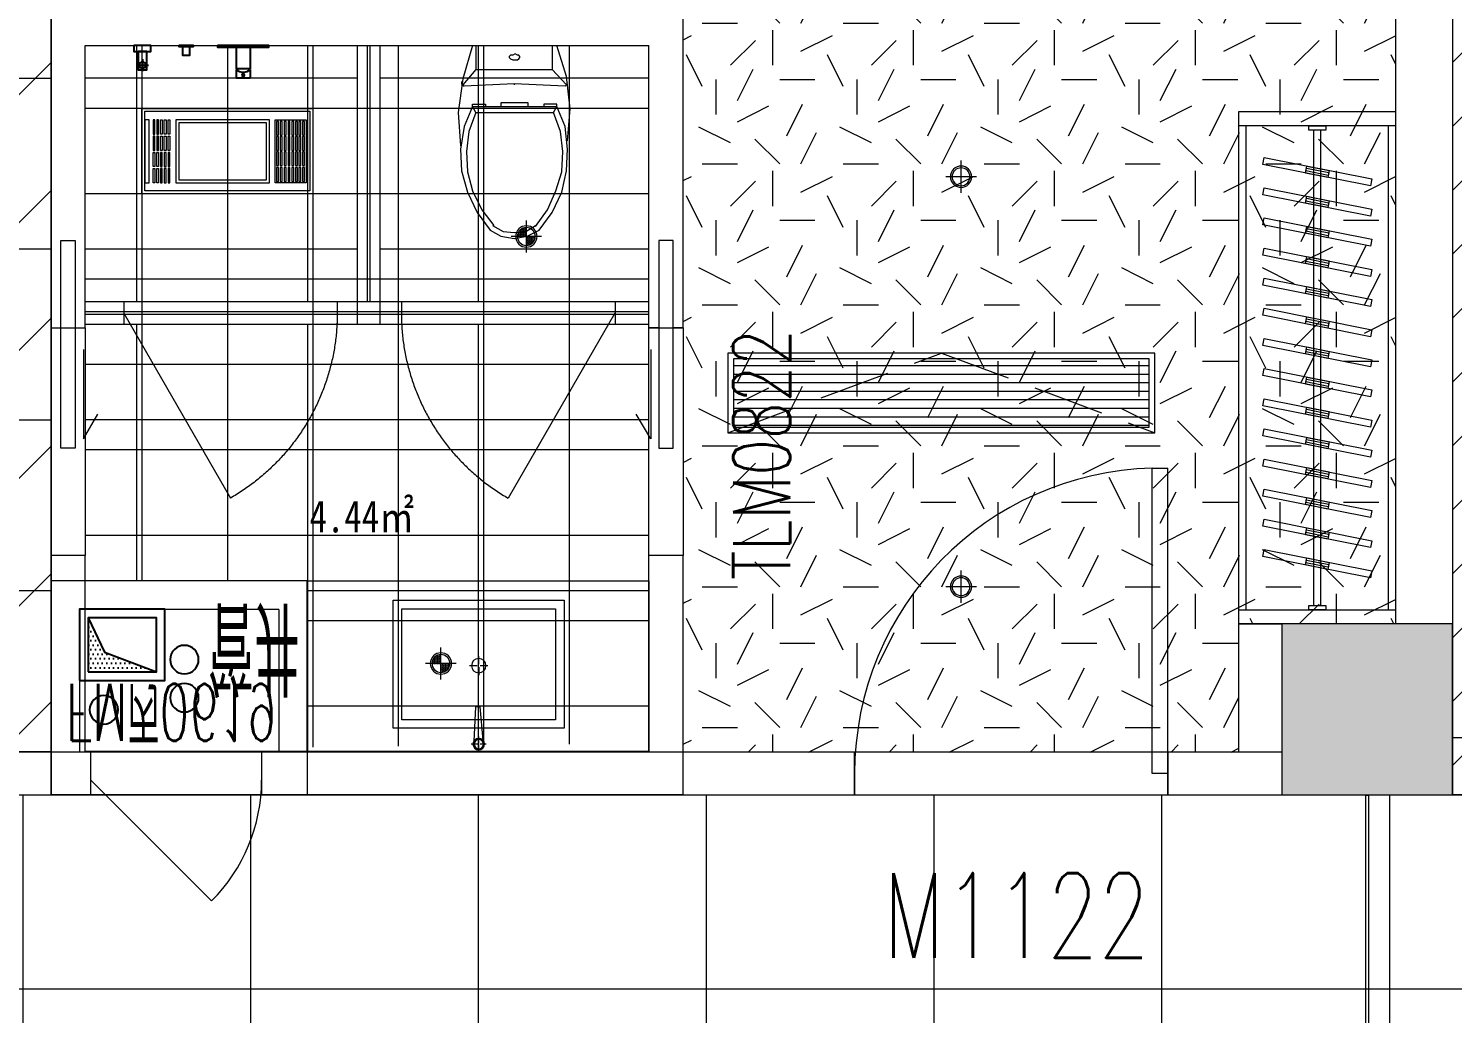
# Model space of a CAD drawing. Header units: millimetres. Extents: x 164760 to 3716174, y -1766400 to 11969.
# Drawn here: x 3565575 to 3570577, y -1637483 to -1634022 of the extents above; entities that cross this region are included whole.
import ezdxf

# ---------------------------------------------------------------- set-up
doc = ezdxf.new("R2010")
doc.units = ezdxf.units.MM
doc.header["$LTSCALE"] = 1000
doc.set_wipeout_variables(frame=1)
for name, pattern in [('DASH', [0.35, 0.25, -0.1]), ('DOT', [0.2, 0.1, -0.1]), ('DOTE', [2.42, 2, -0.2, 0.02, -0.2]), ('HIDDEN', [0.375, 0.25, -0.125, 0, 0])]:
    doc.linetypes.add(name, pattern=pattern)
doc.layers.get('0').update_dxf_attribs({"color": 253, "linetype": 'CONTINUOUS'})
for name, color, linetype, lineweight in [('A-FLOR-SPCL', 253, 'CONTINUOUS', 18), ('COLUMN', 253, 'CONTINUOUS', 0), ('DOOR【门】', 253, 'CONTINUOUS', 0), ('FC-FLOOR【地材分格】', 253, 'CONTINUOUS', 0), ('FF-Door【门】', 253, 'CONTINUOUS', 0), ('FF-FIXT【洁具】', 253, 'CONTINUOUS', 0), ('FF-FURN【成品家具】', 253, 'CONTINUOUS', 0), ('FF-FURN【成品家私】', 253, 'CONTINUOUS', 0), ('MK【门槛线】', 253, 'CONTINUOUS', 0), ('PUB_HATCH', 253, 'CONTINUOUS', 0), ('RC-FCU【空调设备】', 253, 'CONTINUOUS', 0), ('RC-LIGHT【天花灯具】', 253, 'CONTINUOUS', 0), ('RC-Modelling【天花造型】', 253, 'CONTINUOUS', 0), ('RC-STR【天花细线】', 253, 'CONTINUOUS', 0), ('RC-Text【天花文字】', 253, 'CONTINUOUS', 0), ('TXT【平面空间文字】', 253, 'CONTINUOUS', 0), ('WALL', 253, 'CONTINUOUS', 0), ('Wall【墙体】', 253, 'CONTINUOUS', 0), ('Wall【新建墙】', 253, 'CONTINUOUS', 0), ('WINDOW', 253, 'CONTINUOUS', 0), ('Xline【辅助线】', 253, 'CONTINUOUS', 0)]:
    doc.layers.add(name, color=color, linetype=linetype, lineweight=lineweight)
for name, color, linetype in [('DIM_LEAD', 253, 'CONTINUOUS'), ('FF-FIXT', 253, 'CONTINUOUS'), ('VPIPE-污水', 253, 'CONTINUOUS'), ('VPIPE-热给水', 253, 'CONTINUOUS'), ('VPIPE-给水', 253, 'CONTINUOUS'), ('WINDOW_TEXT', 253, 'CONTINUOUS'), ('填充', 253, 'CONTINUOUS'), ('洁具', 253, 'CONTINUOUS'), ('风道（排气道）', 253, 'CONTINUOUS')]:
    doc.layers.add(name, color=color, linetype=linetype)
doc.styles.add('_TCH_WINDOW', font='SIMPLEX', dxfattribs={"bigfont": 'GBCBIG'})
doc.styles.get("Standard").update_dxf_attribs({"font": 'GBENOR', "bigfont": 'GBCBIG'})
doc.styles.add('SUN', font='romans.shx', dxfattribs={"width": 0.8, "bigfont": 'hzdx.shx'})
doc.styles.add('宋体', font='', dxfattribs={"width": 0.7})
doc.styles.get('宋体').set_extended_font_data('SimSun')

# ---------------------------------------------------------------- blocks, each defined once
blk = doc.blocks.new('海龙_0918165925')
at = {"layer": 'PUB_HATCH'}
blk.add_hatch(color=256, dxfattribs=at).paths.add_polyline_path([(39300, -6600), (39900, -6600), (39900, -6000), (39300, -6000)])
at = {"layer": 'COLUMN'}
for p, q in [((39900, -6000), (39300, -6000)), ((39300, -6000), (39300, -6600)), ((39900, -6600), (39900, -6000)), ((39300, -6600), (39900, -6600))]:
    blk.add_line(p, q, dxfattribs=at)
blk = doc.blocks.new('$DorLib2D$00000001')
for p, q in [((0.45, 0.975), (0.5, 0.975)), ((0.45, 0), (0.45, 0.975)), ((0.5, 0), (0.5, 0.975)), ((0.5, 0), (0.45, 0))]:
    blk.add_line(p, q)
at = {"lineweight": 13}
blk.add_arc((0.475, 0), 0.975, 91.4693, 180, dxfattribs=at)
blk = doc.blocks.new('PQD')
at = {"layer": '填充'}
h = blk.add_hatch(dxfattribs=at)
h.set_pattern_fill('DOTS', color=256, scale=10, style=0)
h.paths.add_polyline_path([(517039.4, 222520.7), (516799.4, 222520.7), (516799.4, 222330.7), (516857.1, 222450.6)])
blk.add_lwpolyline([(516799.4, 222330.7), (516857.1, 222450.6), (517039.4, 222520.7)], dxfattribs=at)
at = {"layer": '风道（排气道）'}
for points in [[(516769.4, 222550.7), (517069.4, 222550.7), (517069.4, 222300.7), (516769.4, 222300.7)], [(516799.4, 222520.7), (517039.4, 222520.7), (517039.4, 222330.7), (516799.4, 222330.7)]]:
    blk.add_lwpolyline(points, close=True, dxfattribs=at)
blk = doc.blocks.new('$DorLib2D$00000114')
at = {"color": 0}
blk.add_line((0.5, 0), (-0.2071, 0.7071), dxfattribs=at)
blk.add_arc((0.5, 0), 1, 135, 180, dxfattribs=at)
blk = doc.blocks.new('ZL_08130967')
at = {"layer": 'WINDOW'}
for p, q in [((-300, -374.3), (300, -374.3)), ((-300, -374.3), (-300, -524.3)), ((300, -524.3), (300, -374.3)), ((-300, -524.3), (300, -524.3))]:
    blk.add_line(p, q, dxfattribs=at)
at = {"layer": 'WINDOW', "xscale": -600, "yscale": 600, "zscale": -600}
blk.add_blockref('$DorLib2D$00000114', (0, -424.3), dxfattribs=at)
blk = doc.blocks.new('ZL_08155714')
at = {"layer": 'VPIPE-污水'}
blk.add_circle((-129.2, -712), 50, dxfattribs=at)
at = {"layer": 'VPIPE-热给水'}
blk.add_circle((153.9, -888.5), 50, dxfattribs=at)
at = {"layer": 'VPIPE-给水'}
blk.add_circle((153.9, -754.4), 50, dxfattribs=at)
at = {"layer": 'WALL'}
for p, q in [((-314.6, -1164.9), (-314.6, -414.9)), ((-314.6, -414.9), (585.4, -414.9)), ((585.4, -1164.9), (585.4, -414.9)), ((-214.6, -1064.9), (-214.6, -564.9)), ((-214.6, -564.9), (485.4, -564.9)), ((485.4, -1064.9), (485.4, -564.9)), ((485.4, -1064.9), (-214.6, -1064.9)), ((585.4, -1164.9), (-314.6, -1164.9))]:
    blk.add_line(p, q, dxfattribs=at)
at = {"layer": 'WINDOW'}
for p, q in [((-175.1, -414.9), (424.9, -414.9)), ((-175.1, -414.9), (-175.1, -564.9)), ((424.9, -564.9), (424.9, -414.9)), ((-175.1, -564.9), (424.9, -564.9))]:
    blk.add_line(p, q, dxfattribs=at)
at = {"layer": 'DOOR【门】', "rotation": 359.9999999999407}
blk.add_blockref('ZL_08130967', (124.9, -40.7), dxfattribs=at)
at = {"layer": '洁具'}
blk.add_blockref('PQD', (-516984, -223365.7), dxfattribs=at)
at = {"layer": 'TXT【平面空间文字】', "color": 3, "ltscale": 100, "style": 'SUN', "width": 0.6}
blk.add_text('FM丙0619', height=200, dxfattribs=at).set_placement((-262.7, -802.7, 0))
at = {"layer": 'TXT【平面空间文字】', "width": 0.75}
blk.add_text('管井', height=300, dxfattribs=at).set_placement((236.4, -1085.3))
blk = doc.blocks.new('A$C5D954283')
at = {"color": 8}
for p, q in [((-4, 505.5), (-26.2, 505.5)), ((0, 532.1), (0, 509.5)), ((0, 501.5), (0, 478.5)), ((25.8, 505.5), (4, 505.5)), ((0, 235.1), (0, 263.8)), ((-5, 230), (-32.8, 230)), ((0, 225), (0, 196.3)), ((32.3, 230), (5, 230))]:
    blk.add_line(p, q, dxfattribs=at)
at = {"color": 0, "linetype": 'Continuous'}
for p, q in [((-11.2, 374.3), (-17.5, 495.5)), ((15.1, 492.2), (4.8, 374.3)), ((4.8, 374.3), (-11.2, 374.3))]:
    blk.add_line(p, q, dxfattribs=at)
at = {"color": 8, "ltscale": 1000, "const_width": 0.448}
blk.add_lwpolyline([(0, 505.7, -1), (0, 505.3, -1)], format="xyb", close=True, dxfattribs=at)
at = {"color": 0, "linetype": 'Continuous'}
blk.add_lwpolyline([(300, 0), (300, 450), (-300, 450), (-300, 0)], close=True, dxfattribs=at)
at = {"color": 8}
blk.add_lwpolyline([(270, 30), (270, 420), (-270, 420), (-270, 30)], close=True, dxfattribs=at)
at = {"color": 8, "const_width": 0.84}
blk.add_lwpolyline([(0.1, 230.5, -1), (0.1, 229.6, -1)], format="xyb", close=True, dxfattribs=at)
at = {"color": 0, "linetype": 'Continuous'}
blk.add_circle((0, 505.5), 20.2, dxfattribs=at)
at = {"color": 8}
for centre, radius in [((0.3, 505.7), 16.3), ((0, 230), 25.2)]:
    blk.add_circle(centre, radius, dxfattribs=at)
blk = doc.blocks.new('ZL_08127082')
at = {"layer": 'FF-FIXT【洁具】'}
for p, q in [((-184.1, -108.8), (-150.6, 0)), ((146.4, 0), (-150.6, 0)), ((-133.9, 0), (-133.9, -83.7)), ((133.9, 0), (133.9, -83.7)), ((146.4, 0), (179.9, -117.1)), ((-20.9, -37.7), (-16.7, -33.5)), ((-20.9, -41.8), (-20.9, -37.7)), ((-16.7, -46), (-20.9, -41.8)), ((-16.7, -33.5), (-12.6, -33.5)), ((-12.6, -50.2), (-16.7, -46)), ((-12.6, -33.5), (-4.2, -29.3)), ((-4.2, -29.3), (4.2, -33.5)), ((4.2, -33.5), (12.6, -33.5)), ((12.6, -46), (4.2, -50.2)), ((12.6, -33.5), (16.7, -37.7)), ((16.7, -41.8), (12.6, -46)), ((16.7, -37.7), (16.7, -41.8)), ((-133.9, -83.7), (-184.1, -138.1)), ((133.9, -83.7), (-133.9, -83.7)), ((4.2, -50.2), (-12.6, -50.2)), ((133.9, -83.7), (179.9, -138.1)), ((-196.6, -221.7), (-184.1, -108.8)), ((-179.9, -142.2), (0, -133.9)), ((0, -133.9), (0, -138.1)), ((0, -133.9), (175.7, -142.2)), ((184.1, -133.9), (175.7, -142.2)), ((179.9, -117.1), (196.6, -234.3)), ((184.1, -125.5), (184.1, -133.9)), ((-188.3, -334.7), (-196.6, -221.7)), ((-179.9, -284.5), (-150.6, -213.4)), ((-163.2, -301.2), (-138.1, -234.3)), ((-150.6, -205), (-104.6, -205)), ((-150.6, -213.4), (-150.6, -205)), ((-138.1, -234.3), (-150.6, -213.4)), ((146.4, -213.4), (-150.6, -213.4)), ((133.9, -234.3), (-138.1, -234.3)), ((-104.6, -205), (-104.6, -213.4)), ((-50.2, -213.4), (-50.2, -200.8)), ((-50.2, -200.8), (46, -200.8)), ((46, -213.4), (-50.2, -213.4)), ((46, -200.8), (46, -213.4)), ((100.4, -205), (100.4, -213.4)), ((146.4, -205), (100.4, -205)), ((133.9, -234.3), (146.4, -213.4)), ((133.9, -234.3), (159, -301.2)), ((146.4, -213.4), (146.4, -205)), ((146.4, -213.4), (175.7, -284.5)), ((196.6, -234.3), (188.3, -351.4)), ((-188.3, -364), (-179.9, -284.5)), ((175.7, -284.5), (188.3, -364)), ((-171.5, -372.3), (-163.2, -301.2)), ((159, -301.2), (167.3, -372.3)), ((-184.1, -439.3), (-188.3, -364)), ((-167.3, -443.4), (-171.5, -372.3)), ((167.3, -372.3), (163.2, -443.4)), ((188.3, -364), (184.1, -439.3)), ((-167.3, -514.6), (-184.1, -439.3)), ((-146.4, -510.4), (-167.3, -443.4)), ((163.2, -443.4), (146.4, -510.4)), ((184.1, -439.3), (163.2, -514.6)), ((-133.9, -585.7), (-167.3, -514.6)), ((-117.1, -577.3), (-146.4, -510.4)), ((146.4, -510.4), (113, -577.3)), ((163.2, -514.6), (129.7, -585.7)), ((-87.9, -648.4), (-133.9, -585.7)), ((-75.3, -635.9), (-117.1, -577.3)), ((113, -577.3), (71.1, -631.7)), ((129.7, -585.7), (83.7, -648.4)), ((-46, -669.4), (-87.9, -648.4)), ((-41.8, -652.6), (-75.3, -631.7)), ((75.3, -631.7), (37.7, -652.6)), ((83.7, -648.4), (46, -669.4)), ((0, -677.7), (-46, -669.4)), ((0, -656.8), (-41.8, -652.6)), ((37.7, -652.6), (0, -656.8)), ((46, -669.4), (0, -677.7))]:
    blk.add_line(p, q, dxfattribs=at)
blk = doc.blocks.new('ZL_08123655')
at = {"layer": 'FF-FIXT【洁具】'}
for p, q in [((-184.1, -138.1), (-188.3, -129.7)), ((-179.9, -142.2), (-184.1, -138.1))]:
    blk.add_line(p, q, dxfattribs=at)
at = {"layer": 'DIM_LEAD'}
blk.add_blockref('ZL_08127082', (0, 0), dxfattribs=at)
blk = doc.blocks.new('DOORBLK101')
at = {"layer": 'FF-Door【门】'}
blk.add_line((-0.5, 0), (0, 0.866), dxfattribs=at)
at = {"layer": 'FF-Door【门】', "color": 8, "linetype": 'HIDDEN', "ltscale": 15}
blk.add_arc((-0.5, 0), 1, 0, 60, dxfattribs=at)
blk = doc.blocks.new('ZL_0317145799')
at = {"layer": 'RC-FCU【空调设备】'}
h = blk.add_hatch(dxfattribs=at)
h.set_pattern_fill('_USER', color=8, scale=30, pattern_type=0)
h.set_pattern_definition([(0, (-5926276.942, -1197962.362), (0, 30), [])])
h.paths.add_polyline_path([(730, -260), (730, -20), (-730, -20), (-730, -260)])
blk.add_lwpolyline([(-750, -280), (-750, 0), (750, 0), (750, -280)], close=True, dxfattribs=at)
at = {"layer": 'RC-FCU【空调设备】', "color": 8, "linetype": 'DASH'}
blk.add_lwpolyline([(-750, 0), (0, -280), (750, 0)], dxfattribs=at)
at = {"layer": 'RC-FCU【空调设备】', "color": 8}
blk.add_lwpolyline([(-730, -260), (-730, -20), (730, -20), (730, -260)], close=True, dxfattribs=at)
blk = doc.blocks.new('圆形筒灯')
at = {"color": 251, "linetype": 'DOTE', "ltscale": 43.504693}
blk.add_line((0, 90.6), (0, -90.6), dxfattribs=at)
at = {"color": 251, "linetype": 'DOTE', "ltscale": 41.297046}
blk.add_line((86, 0), (-86, 0), dxfattribs=at)
blk.add_ellipse((0, 0), major_axis=(-42.4, 42.4), ratio=1, start_param=2.355868237233172, end_param=8.639053544412757)
at = {"color": 251}
blk.add_ellipse((0, 0), major_axis=(35.4, 35.4), ratio=1, start_param=5.49871431692557, end_param=11.78189962410516, dxfattribs=at)
blk = doc.blocks.new('防雾筒灯')
at = {"ltscale": 30}
h = blk.add_hatch(dxfattribs=at)
h.set_pattern_fill('DOTS', color=251, scale=3)
h.set_pattern_definition([(0, (-62.322, -46.6336), (2.38125, 4.7625), [0, -4.7625])])
edge = h.paths.add_edge_path()
edge.add_ellipse((0, 0), major_axis=(35.4, 35.4), ratio=1, start_angle=315, end_angle=405)
edge.add_line((0, 50), (0, 0))
edge.add_line((0, 0), (50, 0))
edge = h.paths.add_edge_path()
edge.add_line((0, 0), (-50, 0))
edge.add_ellipse((0, 0), major_axis=(35.4, 35.4), ratio=1, start_angle=495, end_angle=225)
edge.add_line((0, -50), (0, 0))
at = {"color": 251, "linetype": 'DOTE', "ltscale": 43.504693}
blk.add_line((0, 90.6), (0, -90.6), dxfattribs=at)
at = {"color": 251, "linetype": 'DOTE', "ltscale": 41.297046}
blk.add_line((86, 0), (-86, 0), dxfattribs=at)
blk.add_ellipse((0, 0), major_axis=(-42.4, 42.4), ratio=1, start_param=2.355868237233172, end_param=8.639053544412757)
at = {"color": 251}
blk.add_ellipse((0, 0), major_axis=(35.4, 35.4), ratio=1, start_param=5.49871431692557, end_param=11.78189962410516, dxfattribs=at)
blk = doc.blocks.new('ERTERT')
at = {"color": 8}
for points in [[(15709.6, 8061.8), (15930.2, 8061.8), (15930.2, 8046.6), (15709.6, 8046.6)], [(15709.5, 8032.6), (15759.4, 8032.6), (15759.4, 8026.5), (15709.5, 8026.5)], [(15709.5, 8019.5), (15759.4, 8019.5), (15759.4, 8013.4), (15709.5, 8013.4)], [(15709.5, 8000.3), (15759.4, 8000.3), (15759.4, 8006.4), (15709.5, 8006.4)], [(15766.4, 8032.6), (15816.3, 8032.6), (15816.3, 8026.5), (15766.4, 8026.5)], [(15766.4, 8019.5), (15816.3, 8019.5), (15816.3, 8013.4), (15766.4, 8013.4)], [(15766.4, 8000.3), (15816.3, 8000.3), (15816.3, 8006.4), (15766.4, 8006.4)], [(15873.3, 8032.6), (15823.3, 8032.6), (15823.3, 8026.5), (15873.3, 8026.5)], [(15873.3, 8019.5), (15823.3, 8019.5), (15823.3, 8013.4), (15873.3, 8013.4)], [(15873.3, 8000.3), (15823.3, 8000.3), (15823.3, 8006.4), (15873.3, 8006.4)], [(15930.2, 8032.6), (15880.3, 8032.6), (15880.3, 8026.5), (15930.2, 8026.5)], [(15930.2, 8019.5), (15880.3, 8019.5), (15880.3, 8013.4), (15930.2, 8013.4)], [(15930.2, 8000.3), (15880.3, 8000.3), (15880.3, 8006.4), (15930.2, 8006.4)], [(15709.5, 7987.2), (15759.4, 7987.2), (15759.4, 7993.3), (15709.5, 7993.3)], [(15709.5, 7974.2), (15759.4, 7974.2), (15759.4, 7980.2), (15709.5, 7980.2)], [(15709.5, 7952.9), (15930.2, 7952.9), (15930.2, 7624.2), (15709.5, 7624.2)], [(15766.4, 7987.2), (15816.3, 7987.2), (15816.3, 7993.3), (15766.4, 7993.3)], [(15766.4, 7974.2), (15816.3, 7974.2), (15816.3, 7980.2), (15766.4, 7980.2)], [(15873.3, 7987.2), (15823.3, 7987.2), (15823.3, 7993.3), (15873.3, 7993.3)], [(15873.3, 7974.2), (15823.3, 7974.2), (15823.3, 7980.2), (15873.3, 7980.2)], [(15930.2, 7987.2), (15880.3, 7987.2), (15880.3, 7993.3), (15930.2, 7993.3)], [(15930.2, 7974.2), (15880.3, 7974.2), (15880.3, 7980.2), (15930.2, 7980.2)], [(15709.5, 7495.6), (15930.2, 7495.6), (15930.2, 7604.2), (15709.5, 7604.2)], [(15714.5, 7599.2), (15763.3, 7599.2), (15763.3, 7592.2), (15714.5, 7592.2)], [(15714.5, 7586), (15763.3, 7586), (15763.3, 7579), (15714.5, 7579)], [(15714.5, 7572.1), (15763.3, 7572.1), (15763.3, 7565.1), (15714.5, 7565.1)], [(15714.5, 7558.9), (15763.3, 7558.9), (15763.3, 7551.9), (15714.5, 7551.9)], [(15767.9, 7599.2), (15816.7, 7599.2), (15816.7, 7592.2), (15767.9, 7592.2)], [(15767.9, 7586), (15816.7, 7586), (15816.7, 7579), (15767.9, 7579)], [(15767.9, 7572.1), (15816.7, 7572.1), (15816.7, 7565.1), (15767.9, 7565.1)], [(15767.9, 7558.9), (15816.7, 7558.9), (15816.7, 7551.9), (15767.9, 7551.9)], [(15821.2, 7599.2), (15870, 7599.2), (15870, 7592.2), (15821.2, 7592.2)], [(15821.2, 7586), (15870, 7586), (15870, 7579), (15821.2, 7579)], [(15821.2, 7572.1), (15870, 7572.1), (15870, 7565.1), (15821.2, 7565.1)], [(15821.2, 7558.9), (15870, 7558.9), (15870, 7551.9), (15821.2, 7551.9)], [(15876.4, 7599.2), (15925.2, 7599.2), (15925.2, 7592.2), (15876.4, 7592.2)], [(15876.4, 7586), (15925.2, 7586), (15925.2, 7579), (15876.4, 7579)], [(15876.4, 7572.1), (15925.2, 7572.1), (15925.2, 7565.1), (15876.4, 7565.1)], [(15876.4, 7558.9), (15925.2, 7558.9), (15925.2, 7551.9), (15876.4, 7551.9)], [(15714.5, 7545.5), (15763.3, 7545.5), (15763.3, 7538.5), (15714.5, 7538.5)], [(15714.5, 7532.6), (15763.3, 7532.6), (15763.3, 7525.6), (15714.5, 7525.6)], [(15714.5, 7520.4), (15763.3, 7520.4), (15763.3, 7513.4), (15714.5, 7513.4)], [(15714.5, 7507.6), (15763.3, 7507.6), (15763.3, 7500.6), (15714.5, 7500.6)], [(15767.9, 7545.5), (15816.7, 7545.5), (15816.7, 7538.5), (15767.9, 7538.5)], [(15767.9, 7532.6), (15816.7, 7532.6), (15816.7, 7525.6), (15767.9, 7525.6)], [(15767.9, 7520.4), (15816.7, 7520.4), (15816.7, 7513.4), (15767.9, 7513.4)], [(15767.9, 7507.6), (15816.7, 7507.6), (15816.7, 7500.6), (15767.9, 7500.6)], [(15821.2, 7545.5), (15870, 7545.5), (15870, 7538.5), (15821.2, 7538.5)], [(15821.2, 7532.6), (15870, 7532.6), (15870, 7525.6), (15821.2, 7525.6)], [(15821.2, 7520.4), (15870, 7520.4), (15870, 7513.4), (15821.2, 7513.4)], [(15821.2, 7507.6), (15870, 7507.6), (15870, 7500.6), (15821.2, 7500.6)], [(15876.4, 7545.5), (15925.2, 7545.5), (15925.2, 7538.5), (15876.4, 7538.5)], [(15876.4, 7532.6), (15925.2, 7532.6), (15925.2, 7525.6), (15876.4, 7525.6)], [(15876.4, 7520.4), (15925.2, 7520.4), (15925.2, 7513.4), (15876.4, 7513.4)], [(15876.4, 7507.6), (15925.2, 7507.6), (15925.2, 7500.6), (15876.4, 7500.6)]]:
    blk.add_lwpolyline(points, close=True, dxfattribs=at)
at = {"color": 250}
blk.add_lwpolyline([(15719.5, 7942.9), (15920.2, 7942.9), (15920.2, 7634.2), (15719.5, 7634.2)], close=True, dxfattribs=at)
at = {"layer": 'RC-LIGHT【天花灯具】'}
for points in [[(15668.9, 7471.8), (15968.9, 7471.8), (15968.9, 8071.8), (15668.9, 8071.8)], [(15678.9, 7481.8), (15958.9, 7481.8), (15958.9, 8061.8), (15678.9, 8061.8)]]:
    blk.add_lwpolyline(points, close=True, dxfattribs=at)
blk = doc.blocks.new('海龙0506173763')
at = {"layer": 'Xline【辅助线】'}
for points in [[(-733.3, 16.7), (-750.1, 0), (-1280.2, 530.1), (-1263.4, 546.8)], [(733.3, 16.7), (750.1, 0), (1280.2, 530.1), (1263.4, 546.8)]]:
    blk.add_lwpolyline(points, close=True, dxfattribs=at)
at = {"layer": 'Xline【辅助线】', "color": 8}
for centre, start, end in [((-745, 11.7), 359.1011, 135.9107), ((745, 11.7), 44.0893, 180.8989)]:
    blk.add_arc(centre, 745, start, end, dxfattribs=at)
blk = doc.blocks.new('海龙0506194425')
at = {"layer": 'WALL'}
for p, q in [((-650, 200), (-1400, 200)), ((-650, 0), (-650, 200)), ((1400, 200), (850, 200)), ((850, 200), (850, 0)), ((-1400, 0), (-650, 0)), ((850, 0), (1400, 0))]:
    blk.add_line(p, q, dxfattribs=at)
at = {"layer": 'Xline【辅助线】'}
blk.add_blockref('海龙0506173763', (100.1, 100), dxfattribs=at)
blk = doc.blocks.new('海龙0506195994')
at = {"layer": 'Xline【辅助线】'}
blk.add_blockref('海龙0506194425', (0, 324.9), dxfattribs=at)
at = {"layer": 'WINDOW_TEXT', "style": '_TCH_WINDOW', "width": 0.705882}
for s, p in [('乙', (770.8, 0)), ('FM1522', (-404.9, 0))]:
    blk.add_text(s, height=297.5, dxfattribs=at).set_placement(p)
blk = doc.blocks.new('A$C78EA0098')
at = {"color": 33, "linetype": 'Continuous'}
for p, q in [((47, 353.8), (90, 353.8)), ((68.5, 375.3), (68.5, 332.3))]:
    blk.add_line(p, q, dxfattribs=at)
for p, q in [((5, 25, 0), (81, 25, 0)), ((81, -25, 0), (81, 25, 0)), ((81, 20, 0), (88, 20, 0)), ((84, 25, 0), (114, 25, 0)), ((84, 20, 0), (84, 25, 0)), ((114, -25, 0), (114, 25, 0)), ((5, -25, 0), (81, -25, 0)), ((81, -20, 0), (88, -20, 0)), ((84, -25, 0), (84, -20, 0)), ((84, -25, 0), (114, -25, 0))]:
    blk.add_line(p, q)
for points in [[(0, 383.8), (20, 383.8), (20, 323.8), (0, 323.8)], [(20, 368.8), (85, 368.8), (85, 338.8), (20, 338.8)], [(0, 226), (3, 226), (3, 174), (0, 174)], [(3, 212.5), (33.5, 212.5), (33.5, 187.5), (3, 187.5)], [(0, 90), (5, 90), (5, -90), (0, -90)]]:
    blk.add_lwpolyline(points, close=True)
for centre, radius in [((68.5, 353.8), 11.5), ((104, 0, 0), 5)]:
    blk.add_circle(centre, radius, dxfattribs=at)
blk.add_arc((57.8, 0, 0), 36.3, 316.3972, 43.6028)

msp = doc.modelspace()

# ---------------------------------------------------------------- hatches: boundary and pattern name
at = {"layer": 'FC-FLOOR【地材分格】'}
h = msp.add_hatch(dxfattribs=at)
h.set_pattern_fill('_USER', color=256, scale=800, double=1, pattern_type=0)
h.set_pattern_definition([(0, (3778355.65, -1406196.8), (0, 800), []), (90, (3778355.65, -1406196.8), (-800, 5e-14), [])])
h.paths.add_polyline_path([(3577178.4, -1636714.2), (3575935.2, -1636714.2), (3573976.9, -1636714.2), (3573376.9, -1636714.2), (3572826.9, -1636714.2), (3571326.9, -1636713.4), (3571326.9, -1636714.2), (3570576.9, -1636714.2), (3569976.9, -1636714.2), (3569576.9, -1636714.2), (3568476.9, -1636714.2), (3565041.8, -1636714.2), (3563941.8, -1636714.2), (3561222.8, -1636714.2), (3560122.8, -1636714.2), (3559398.8, -1636714.2), (3559398.8, -1630414.2), (3559376.9, -1630414.2), (3556176.9, -1630414.2), (3556176.9, -1630714.2), (3556176.9, -1633165.3), (3556176.9, -1633914.2), (3556176.9, -1635014.2), (3556176.9, -1635764.2), (3556176.9, -1636714.2), (3556026.9, -1636714.2), (3556026.9, -1636564.2), (3556026.9, -1636714.2), (3555226.9, -1636714.2), (3555226.9, -1636564.2), (3555226.9, -1636714.2), (3555151.9, -1636714.2), (3554926.9, -1636714.2), (3554926.9, -1636564.2), (3555076.9, -1636564.2), (3555076.9, -1636714.2), (3553476.9, -1636714.2), (3553476.9, -1636715.3), (3551751.9, -1636715.3), (3551751.9, -1636715.3), (3550851.9, -1636715.3), (3548752, -1636715.3), (3548752, -1636865.5), (3548602, -1636865.5), (3548602, -1636715.3), (3548601.9, -1630714.2), (3548376.9, -1630714.2), (3548376.9, -1630414.2), (3545176.9, -1630414.2), (3544976.9, -1630414.2), (3541776.9, -1630414.2), (3541776.9, -1630714.2), (3541176.9, -1630714.2), (3541176.9, -1630414.2), (3537976.9, -1630414.2), (3537776.9, -1630414.2), (3534576.9, -1630414.2), (3534576.9, -1630714.2), (3534126.9, -1630714.2), (3534126.9, -1632064.1), (3534136.9, -1632064.1), (3534136.9, -1632814.2), (3536676.9, -1632814.2), (3536676.9, -1633164.2), (3536676.9, -1635764.2), (3536676.9, -1636714.2), (3536426.9, -1636714.2), (3534126.9, -1636714.2), (3533976.9, -1636714.2), (3533976.9, -1635764.2), (3533976.9, -1635014.2), (3533976.9, -1633914.2), (3533976.9, -1633164.2), (3533976.9, -1632889.2), (3533976.9, -1630714.2), (3533976.9, -1630414.2), (3530751.9, -1630414.2), (3530751.9, -1636714.2), (3530359.9, -1636714.2), (3529259.9, -1636714.2), (3521433.8, -1636714.2), (3520335.5, -1636714.2), (3520176.9, -1636714.2), (3519576.9, -1636714.2), (3518826.9, -1636714.2), (3518826.9, -1636713), (3517326.9, -1636713), (3517326.9, -1636714.2), (3516776.9, -1636714.2), (3516176.9, -1636714.2), (3516076.9, -1636714.2), (3514976.9, -1636714.2), (3513576.9, -1636714.2), (3513576.9, -1636714.2), (3512526.9, -1636714.2), (3512526.9, -1636714.2), (3509827.2, -1636714.2), (3508327.2, -1636714.2), (3507802.2, -1636714.2), (3507626.9, -1636714.2), (3505326.9, -1636714.2), (3505176.9, -1636714.2), (3505176.9, -1635764.2), (3505176.9, -1635014.2), (3505176.9, -1633914.2), (3505176.9, -1633164.2), (3505176.9, -1632889.2), (3505176.9, -1630714.2), (3505176.9, -1630414.2), (3501951.9, -1630414.2), (3501951.9, -1636714.2), (3501649.1, -1636714.2), (3500552.4, -1636714.2), (3492635.5, -1636714.2), (3491535.5, -1636714.2), (3491376.9, -1636714.2), (3490776.9, -1636714.2), (3490026.9, -1636714.2), (3488526.9, -1636714.2), (3487976.9, -1636714.2), (3487376.9, -1636714.2), (3487326.9, -1636714.2), (3486326.9, -1636714.2), (3485176.9, -1636714.2), (3484176.9, -1636714.2), (3484176.9, -1636744.2), (3484176.9, -1638484.2), (3484176.9, -1639114.2), (3483776.9, -1639114.2), (3483776.9, -1639665.4), (3484440.4, -1639665.4), (3485940.4, -1639665.4), (3486140.4, -1639665.4), (3486140.4, -1638964.2), (3490776.9, -1638964.2), (3490776.9, -1638514.2), (3491376.9, -1638514.2), (3491376.9, -1638964.2), (3496151.9, -1638964.2), (3496151.9, -1639665.4), (3496351.9, -1639665.4), (3497851.9, -1639665.4), (3498201.9, -1639665.4), (3498201.9, -1639114.2), (3497976.9, -1639114.2), (3497976.9, -1638514.2), (3498576.9, -1638514.2), (3498576.9, -1638964.2), (3499525.2, -1638964.2), (3501025.2, -1638964.2), (3505176.9, -1638964.2), (3505176.9, -1638514.2), (3505776.9, -1638514.2), (3505776.9, -1638964.2), (3509765.2, -1638964.2), (3511265.2, -1638964.2), (3512376.9, -1638964.2), (3512376.9, -1638514.2), (3512976.9, -1638514.2), (3512976.9, -1638964.2), (3514106.7, -1638964.2), (3515606.7, -1638964.2), (3519576.9, -1638964.2), (3519576.9, -1638514.2), (3520176.9, -1638514.2), (3520176.9, -1638964.2), (3524402.6, -1638964.2), (3525902.6, -1638964.2), (3526776.9, -1638964.2), (3526776.9, -1638514.2), (3527376.9, -1638514.2), (3527376.9, -1638964.2), (3528210, -1638964.2), (3529710, -1638964.2), (3533976.9, -1638964.2), (3533976.9, -1638514.2), (3534576.9, -1638514.2), (3534576.9, -1638964.2), (3537876.9, -1638964.2), (3538648.3, -1638964.2), (3540148.3, -1638964.2), (3541176.9, -1638964.2), (3541176.9, -1638514.2), (3541776.9, -1638514.2), (3541776.9, -1638964.2), (3544326.9, -1638964.2), (3545826.9, -1638964.2), (3548376.9, -1638964.2), (3548376.9, -1638514.2), (3548602, -1638514.2), (3548602, -1638365.5), (3548752, -1638365.5), (3548752, -1638514.2), (3548976.9, -1638514.2), (3548976.9, -1638964.2), (3549079.2, -1638964.2), (3549079.2, -1638964.2), (3549981.8, -1638964.2), (3554572, -1638964.2), (3554572, -1638964.2), (3555474.6, -1638964.2), (3555576.9, -1638964.2), (3555576.9, -1638514.2), (3556176.9, -1638514.2), (3556176.9, -1638964.2), (3556275, -1638964.2), (3556275, -1638964.2), (3557175, -1638964.2), (3561151.4, -1638964.2), (3562251.4, -1638964.2), (3562776.9, -1638964.2), (3562776.9, -1638514.2), (3563376.9, -1638514.2), (3563376.9, -1638964.2), (3563902.5, -1638964.2), (3565002.5, -1638964.2), (3568351.4, -1638964.2), (3569451.4, -1638964.2), (3569976.9, -1638964.2), (3569976.9, -1638514.2), (3570576.9, -1638514.2), (3570576.9, -1638964.2), (3575551.4, -1638964.2), (3576651.4, -1638964.2), (3577176.9, -1638964.2), (3577176.9, -1638484.2), (3577178.4, -1638484.2)])
h = msp.add_hatch(dxfattribs=at)
h.set_pattern_fill('DD地毯1SC500', color=256, scale=495, double=1, pattern_type=2)
h.set_pattern_definition([(0, (3266486.35, -1418678.75), (495, 495), [123.75, -371.25]), (0, (3266758.6, -1418381.75), (495, 495), [123.75, -371.25]), (90, (3266535.85, -1418505.5), (-495, 495), [123.75, -371.25]), (90, (3266733.85, -1418332.25), (-495, 495), [123.75, -371.25]), (45, (3266585.35, -1418332.25), (0, 495), [123.75, -576.2857]), (135, (3266758.6, -1418678.75), (-495, 5e-14), [123.75, -576.2857]), (26.56505, (3266610.1, -1418530.25), (495, -2e-06), [123.75, -983.10365]), (26.56505, (3266832.85, -1418282.75), (495, -2e-06), [123.75, -983.10365]), (63.43495, (3266832.85, -1418678.75), (-2e-06, 495), [123.75, -983.10365]), (63.43495, (3266610.1, -1418456), (-2e-06, 495), [123.75, -983.10365]), (63.43495, (3266783.35, -1418579.75), (-2e-06, 495), [123.75, -983.10365]), (116.56505, (3266486.35, -1418406.5), (2e-06, 495), [123.75, -983.10365]), (153.43495, (3266585.35, -1418604.5), (-495, -2e-06), [123.75, -983.10365])])
h.paths.add_polyline_path([(3570376.9, -1630714.2), (3569976.9, -1630714.2), (3569976.9, -1630414.2), (3566776.9, -1630414.2), (3566751.9, -1630414.2), (3566751.9, -1633962.8), (3567874.4, -1633962.8), (3567874.4, -1635073.9), (3567874.4, -1635873.9), (3567874.4, -1636564.2), (3568476.9, -1636564.2), (3569576.9, -1636564.2), (3569826.9, -1636564.2), (3569826.9, -1636114.2), (3569976.9, -1636114.2), (3569976.9, -1636114.2), (3570376.9, -1636114.2)])
h = msp.add_hatch(dxfattribs=at)
h.set_pattern_fill('_USER', color=256, scale=600, double=1, pattern_type=0)
h.set_pattern_definition([(0, (3778355.65, -1406196.8), (0, 600), []), (90, (3778355.65, -1406196.8), (-600, 4e-14), [])])
h.paths.add_polyline_path([(3567754.4, -1634082.8), (3566810.9, -1634082.8), (3566810.9, -1634982.8), (3567754.4, -1634982.8)])
h.paths.add_polyline_path([(3566730.9, -1634082.8), (3565774.4, -1634082.8), (3565774.4, -1634982.8), (3566730.9, -1634982.8)])
h.paths.add_polyline_path([(3567754.4, -1635073.9), (3567754.4, -1635062.8), (3565774.4, -1635062.8), (3565774.4, -1635073.9), (3565774.4, -1635873.9), (3565774.4, -1635963), (3566554.4, -1635963), (3566554.4, -1636563), (3567754.4, -1636563), (3567754.4, -1635873.9)])
at = {"layer": 'WALL', "ltscale": 10}
h = msp.add_hatch(dxfattribs=at)
h.set_pattern_fill('ANSI31', color=256, scale=100)
h.set_pattern_definition([(45, (3561299.02, -1688787.38), (-224.5064, 224.5064), [])])
h.paths.add_polyline_path([(3566602, -1630346.4), (3566577, -1630346.4), (3563334.4, -1630346.4), (3563334.5, -1636564.2), (3565654.5, -1636564.2), (3565654.5, -1633962.8), (3566602, -1633962.8)])
at = {"layer": 'Xline【辅助线】'}
h = msp.add_hatch(dxfattribs=at)
h.set_pattern_fill('ANSI31', color=256, scale=100)
h.set_pattern_definition([(45, (1078628.94, -256497.76), (-112.2532015, 112.2532015), [])])
h.paths.add_polyline_path([(3570576.9, -1636713), (3573776.9, -1636720.2), (3573776.9, -1630355.2), (3570576.9, -1630348)])

# ---------------------------------------------------------------- linework, layer by layer
at = {"layer": 'A-FLOR-SPCL'}
msp.add_lwpolyline([(3570576.9, -1636713), (3573776.9, -1636713), (3573776.9, -1630362.4), (3570576.9, -1630362.4)], close=True, dxfattribs=at)
at = {"layer": 'FC-FLOOR【地材分格】', "color": 3}
for points in [[(3565654.4, -1635073.9), (3565774.4, -1635073.9), (3565774.4, -1635873.9), (3565654.4, -1635873.9)], [(3567754.4, -1635073.9), (3567874.4, -1635073.9), (3567874.4, -1635873.9), (3567754.4, -1635873.9)], [(3569576.9, -1636564.2), (3568476.9, -1636564.2), (3568476.9, -1636714.2), (3569576.9, -1636714.2)]]:
    msp.add_lwpolyline(points, close=True, dxfattribs=at)
at = {"layer": 'FF-FURN【成品家具】'}
for points in [[(3569826.9, -1634364.2), (3569826.9, -1634314.2), (3570376.9, -1634314.2), (3570376.9, -1634364.2)], [(3569826.9, -1636114.2), (3569826.9, -1634314.2), (3570376.9, -1634314.2), (3570376.9, -1636114.2)], [(3570071.9, -1634379.2), (3570071.9, -1634364.2), (3570131.9, -1634364.2), (3570131.9, -1634379.2)], [(3570071.9, -1634379.2), (3570071.9, -1634364.2), (3570131.9, -1634364.2), (3570131.9, -1634379.2)], [(3570376.9, -1636064.2), (3570376.9, -1636114.2), (3569826.9, -1636114.2), (3569826.9, -1636064.2)], [(3570131.9, -1636049.2), (3570131.9, -1636064.2), (3570071.9, -1636064.2), (3570071.9, -1636049.2)]]:
    msp.add_lwpolyline(points, close=True, dxfattribs=at)
for points in [[(3569851.9, -1636064.2), (3569851.9, -1634364.2)], [(3570351.9, -1636064.2), (3570351.9, -1634364.2)]]:
    msp.add_lwpolyline(points, dxfattribs=at)
at = {"layer": 'FF-FURN【成品家具】', "ltscale": 0.006}
for points in [[(3570089.4, -1636049.2), (3570089.4, -1634379.2)], [(3570114.4, -1636049.2), (3570114.4, -1634379.2)]]:
    msp.add_lwpolyline(points, dxfattribs=at)
for points in [[(3570288.3, -1634575.7), (3569910.7, -1634500.6), (3569915.5, -1634476.1), (3570293.1, -1634551.2)], [(3570138.7, -1634546), (3570060.2, -1634530.4), (3570065.1, -1634505.9), (3570143.6, -1634521.5)], [(3570140.2, -1634538.6), (3570061.7, -1634523), (3570063.7, -1634513.2), (3570142.1, -1634528.8)], [(3570288.3, -1634681.6), (3569910.7, -1634606.5), (3569915.5, -1634582), (3570293.1, -1634657.1)], [(3570138.7, -1634651.9), (3570060.2, -1634636.3), (3570065.1, -1634611.7), (3570143.6, -1634627.4)], [(3570140.2, -1634644.5), (3570061.7, -1634628.9), (3570063.7, -1634619.1), (3570142.1, -1634634.7)], [(3570288.3, -1634787.5), (3569910.7, -1634712.4), (3569915.5, -1634687.9), (3570293.1, -1634763)], [(3570138.7, -1634757.8), (3570060.2, -1634742.1), (3570065.1, -1634717.6), (3570143.6, -1634733.2)], [(3570140.2, -1634750.4), (3570061.7, -1634734.8), (3570063.7, -1634725), (3570142.1, -1634740.6)], [(3570288.3, -1634893.4), (3569910.7, -1634818.3), (3569915.5, -1634793.8), (3570293.1, -1634868.9)], [(3570138.7, -1634863.6), (3570060.2, -1634848), (3570065.1, -1634823.5), (3570143.6, -1634839.1)], [(3570140.2, -1634856.3), (3570061.7, -1634840.7), (3570063.7, -1634830.9), (3570142.1, -1634846.5)], [(3570288.3, -1634999.3), (3569910.7, -1634924.2), (3569915.5, -1634899.6), (3570293.1, -1634974.8)], [(3570138.7, -1634969.5), (3570060.2, -1634953.9), (3570065.1, -1634929.4), (3570143.6, -1634945)], [(3570140.2, -1634962.2), (3570061.7, -1634946.6), (3570063.7, -1634936.7), (3570142.1, -1634952.4)], [(3570288.3, -1635105.2), (3569910.7, -1635030), (3569915.5, -1635005.5), (3570293.1, -1635080.6)], [(3570138.7, -1635075.4), (3570060.2, -1635059.8), (3570065.1, -1635035.3), (3570143.6, -1635050.9)], [(3570140.2, -1635068), (3570061.7, -1635052.4), (3570063.7, -1635042.6), (3570142.1, -1635058.2)], [(3570288.3, -1635211), (3569910.7, -1635135.9), (3569915.5, -1635111.4), (3570293.1, -1635186.5)], [(3570138.7, -1635181.3), (3570060.2, -1635165.7), (3570065.1, -1635141.2), (3570143.6, -1635156.8)], [(3570140.2, -1635173.9), (3570061.7, -1635158.3), (3570063.7, -1635148.5), (3570142.1, -1635164.1)], [(3570288.3, -1635316.9), (3569910.7, -1635241.8), (3569915.5, -1635217.3), (3570293.1, -1635292.4)], [(3570138.7, -1635287.2), (3570060.2, -1635271.6), (3570065.1, -1635247), (3570143.6, -1635262.6)], [(3570140.2, -1635279.8), (3570061.7, -1635264.2), (3570063.7, -1635254.4), (3570142.1, -1635270)], [(3570288.3, -1635422.8), (3569910.7, -1635347.7), (3569915.5, -1635323.2), (3570293.1, -1635398.3)], [(3570138.7, -1635393), (3570060.2, -1635377.4), (3570065.1, -1635352.9), (3570143.6, -1635368.5)], [(3570140.2, -1635385.7), (3570061.7, -1635370.1), (3570063.7, -1635360.3), (3570142.1, -1635375.9)], [(3570288.3, -1635528.7), (3569910.7, -1635453.6), (3569915.5, -1635429.1), (3570293.1, -1635504.2)], [(3570138.7, -1635498.9), (3570060.2, -1635483.3), (3570065.1, -1635458.8), (3570143.6, -1635474.4)], [(3570140.2, -1635491.6), (3570061.7, -1635476), (3570063.7, -1635466.2), (3570142.1, -1635481.8)], [(3570288.3, -1635634.6), (3569910.7, -1635559.5), (3569915.5, -1635534.9), (3570293.1, -1635610)], [(3570138.7, -1635604.8), (3570060.2, -1635589.2), (3570065.1, -1635564.7), (3570143.6, -1635580.3)], [(3570140.2, -1635597.5), (3570061.7, -1635581.8), (3570063.7, -1635572), (3570142.1, -1635587.6)], [(3570288.3, -1635740.4), (3569910.7, -1635665.3), (3569915.5, -1635640.8), (3570293.1, -1635715.9)], [(3570138.7, -1635710.7), (3570060.2, -1635695.1), (3570065.1, -1635670.6), (3570143.6, -1635686.2)], [(3570140.2, -1635703.3), (3570061.7, -1635687.7), (3570063.7, -1635677.9), (3570142.1, -1635693.5)], [(3570288.3, -1635846.3), (3569910.7, -1635771.2), (3569915.5, -1635746.7), (3570293.1, -1635821.8)], [(3570138.7, -1635816.6), (3570060.2, -1635801), (3570065.1, -1635776.5), (3570143.6, -1635792.1)], [(3570140.2, -1635809.2), (3570061.7, -1635793.6), (3570063.7, -1635783.8), (3570142.1, -1635799.4)], [(3570288.3, -1635952.2), (3569910.7, -1635877.1), (3569915.5, -1635852.6), (3570293.1, -1635927.7)], [(3570138.7, -1635922.5), (3570060.2, -1635906.9), (3570065.1, -1635882.3), (3570143.6, -1635897.9)], [(3570140.2, -1635915.1), (3570061.7, -1635899.5), (3570063.7, -1635889.7), (3570142.1, -1635905.3)]]:
    msp.add_lwpolyline(points, close=True, dxfattribs=at)
at = {"layer": 'FF-FURN【成品家私】'}
for points in [[(3565739.4, -1635497.4), (3565689.4, -1635497.4), (3565689.4, -1634767.4), (3565739.4, -1634767.4)], [(3567789.4, -1635497.4), (3567839.4, -1635497.4), (3567839.4, -1634767.4), (3567789.4, -1634767.4)]]:
    msp.add_lwpolyline(points, close=True, dxfattribs=at)
for points in [[(3565768, -1635150.2), (3565768, -1635464.5), (3565818.8, -1635377.5)], [(3567760.8, -1635150.2), (3567760.8, -1635464.5), (3567710, -1635377.5)]]:
    msp.add_lwpolyline(points, dxfattribs=at)
at = {"layer": 'MK【门槛线】'}
for p, q in [((3566730.9, -1635062.8), (3566730.9, -1634082.8)), ((3566810.9, -1635062.8), (3566810.9, -1634082.8)), ((3567754.4, -1634982.8), (3565774.4, -1634982.8)), ((3565909.8, -1634982.8), (3565909.8, -1635062.8)), ((3566659.8, -1634982.8), (3566659.8, -1635062.8)), ((3566886, -1634982.8), (3566886, -1635062.8)), ((3567636, -1634982.8), (3567636, -1635062.8)), ((3567754.4, -1635062.8), (3565774.4, -1635062.8))]:
    msp.add_line(p, q, dxfattribs=at)
at = {"layer": 'RC-Modelling【天花造型】'}
for points in [[(3565654.4, -1635073.9), (3565774.4, -1635073.9), (3565774.4, -1635873.9), (3565654.4, -1635873.9)], [(3567754.4, -1635073.9), (3567874.4, -1635073.9), (3567874.4, -1635873.9), (3567754.4, -1635873.9)], [(3569576.9, -1636564.2), (3568476.9, -1636564.2), (3568476.9, -1636714.2), (3569576.9, -1636714.2)]]:
    msp.add_lwpolyline(points, close=True, dxfattribs=at)
at = {"layer": 'RC-STR【天花细线】'}
for p, q in [((3565973.9, -1634081), (3565973.9, -1635961.3)), ((3566273.9, -1634081), (3566273.9, -1635961.3)), ((3566573.9, -1634081), (3566573.9, -1636546.9)), ((3563334.3, -1634196.8), (3565654.4, -1634196.8)), ((3567754.4, -1634303.2), (3565774.4, -1634303.2)), ((3567754.4, -1634603.2), (3565774.4, -1634603.2)), ((3563334.3, -1634796.8), (3565654.4, -1634796.8)), ((3567754.4, -1634903.2), (3565774.4, -1634903.2)), ((3567754.4, -1635203.2), (3565774.4, -1635203.2)), ((3563334.3, -1635396.8), (3565654.4, -1635396.8)), ((3567754.4, -1635503.2), (3565774.4, -1635503.2)), ((3567754.4, -1635803.2), (3565774.4, -1635803.2)), ((3563334.3, -1635996.8), (3565654.4, -1635996.8))]:
    msp.add_line(p, q, dxfattribs=at)
msp.add_lwpolyline([(3570271.9, -1636715.3), (3570281.9, -1636715.3), (3570281.9, -1638515.3), (3570271.9, -1638515.3)], close=True, dxfattribs=at)
at = {"layer": 'RC-Text【天花文字】'}
msp.add_lwpolyline([(3563334.5, -1636564.1), (3563334.4, -1630346.4), (3566577, -1630346.4), (3566602, -1630346.4), (3566602, -1633962.7), (3565654.5, -1633962.7), (3565654.5, -1636564.1), (3565654.5, -1636564.1), (3563334.5, -1636564.1)], dxfattribs=at)
msp.add_lwpolyline([(3569976.9, -1636564.2), (3569826.9, -1636564.2), (3569826.9, -1636114.2), (3569976.9, -1636114.2)], close=True, dxfattribs=at)
at = {"layer": 'Wall【墙体】', "color": 9}
for p, q in [((3570376.9, -1630646.4), (3570376.9, -1636114.2)), ((3570576.9, -1630646.4), (3570576.9, -1636114.2)), ((3568476.9, -1636564.2), (3565039.1, -1636564.2)), ((3567754.4, -1636563), (3565774.4, -1636563)), ((3568476.9, -1636714.2), (3568476.9, -1636564.2)), ((3569976.9, -1636564.2), (3569576.9, -1636564.2)), ((3569576.9, -1636564.2), (3569576.9, -1636714.2)), ((3565041.8, -1636714.2), (3568476.9, -1636714.2)), ((3569576.9, -1636714.2), (3569976.9, -1636714.2))]:
    msp.add_line(p, q, dxfattribs=at)
at = {"layer": 'Wall【新建墙】', "color": 9}
for p, q in [((3565654.4, -1635073.9), (3565654.4, -1633962.8)), ((3567874.4, -1635073.9), (3567874.4, -1633962.8)), ((3565774.4, -1634082.8), (3567754.4, -1634082.8)), ((3565774.4, -1635073.9), (3565774.4, -1634082.8)), ((3567754.4, -1635073.9), (3567754.4, -1634082.8)), ((3565739.4, -1635073.9), (3565774.4, -1635073.9)), ((3567789.4, -1635073.9), (3567754.4, -1635073.9)), ((3567874.4, -1635073.9), (3567839.4, -1635073.9)), ((3565654.4, -1636713), (3565654.4, -1635873.9)), ((3565774.4, -1636563), (3565774.4, -1635873.9)), ((3567754.4, -1636563), (3567754.4, -1635873.9)), ((3567874.4, -1635873.9), (3567754.4, -1635873.9)), ((3567874.4, -1636713), (3567874.4, -1635873.9)), ((3565654.4, -1636713), (3567874.4, -1636713))]:
    msp.add_line(p, q, dxfattribs=at)
at = {"layer": 'WINDOW', "linetype": 'Continuous'}
for p, q in [((3566765.9, -1634982.8), (3566765.9, -1634082.8)), ((3566775.9, -1634982.8), (3566775.9, -1634082.8)), ((3567754.4, -1635017.8), (3565774.4, -1635017.8)), ((3567754.4, -1635027.8), (3565774.4, -1635027.8))]:
    msp.add_line(p, q, dxfattribs=at)

# ---------------------------------------------------------------- block references
at = {"layer": 'COLUMN'}
msp.add_blockref('海龙_0918165925', (3530676.9, -1630114.2), dxfattribs=at)
at = {"layer": 'DIM_LEAD', "xscale": -1}
msp.add_blockref('ZL_08123655', (3567280.7, -1634082.8), dxfattribs=at)
at = {"layer": 'DOOR【门】', "yscale": 750, "zscale": 750}
for p, xscale, rotation in [((3566284.8, -1635022.8), -750, 180.0000000000119), ((3567259.9, -1635022.8), 750, 179.9999999999881)]:
    msp.add_blockref('DOORBLK101', p, dxfattribs=dict(at, xscale=xscale, rotation=rotation))
at = {"layer": 'DOOR【门】'}
ref = msp.add_blockref('$DorLib2D$00000001', (3569026.9, -1636639.2), dxfattribs=dict(at, xscale=1100, yscale=1100, zscale=1100))
ref.add_attrib('A', 'M1122', (3568576.9, -1637286.9), dxfattribs={"layer": 'WINDOW_TEXT', "height": 297.5, "style": '_TCH_WINDOW', "width": 0.705882})
at = {"layer": 'FF-FIXT', "xscale": -1, "rotation": 90.0000009521781}
msp.add_blockref('A$C78EA0098', (3566329.2, -1634082.8), dxfattribs=at)
at = {"layer": 'RC-FCU【空调设备】', "xscale": -1, "rotation": 180}
msp.add_blockref('ZL_0317145799', (3568781.9, -1635442.8), dxfattribs=at)
at = {"layer": 'RC-LIGHT【天花灯具】', "xscale": -1, "rotation": 90}
msp.add_blockref('ERTERT', (3574045.7, -1618634.3), dxfattribs=at)
at = {"layer": 'RC-LIGHT【天花灯具】', "xscale": -0.625, "yscale": 0.625, "zscale": 0.625, "rotation": 180}
for name, p in [('圆形筒灯', (3568850.7, -1634543.4)), ('防雾筒灯', (3567323.9, -1634753.2)), ('圆形筒灯', (3568850.7, -1635983.5))]:
    msp.add_blockref(name, p, dxfattribs=at)
at = {"layer": 'Wall【墙体】'}
msp.add_blockref('海龙0506195994', (3571976.9, -1637039.1), dxfattribs=at)
at = {"layer": 'Wall【墙体】', "xscale": -1, "rotation": 180}
msp.add_blockref('ZL_08155714', (3565969.1, -1637128), dxfattribs=at)

# ---------------------------------------------------------------- texts
at = {"layer": 'DOOR【门】', "color": 3, "style": '_TCH_WINDOW', "width": 0.75}
msp.add_text('TLM0822', height=200, rotation=90, dxfattribs=at).set_placement((3568250.4, -1635959.8))
at = {"layer": 'RC-Text【天花文字】', "style": '宋体', "width": 0.8}
msp.add_text('4.44㎡', height=112.5, dxfattribs=at).set_placement((3566562.2, -1635792.7))

# ---------------------------------------------------------------- next in the draw order: block references
at = {"layer": 'FF-FIXT【洁具】', "linetype": 'Continuous', "xscale": -1, "rotation": 180}
msp.add_blockref('A$C5D954283', (3567156.7, -1636030.9), dxfattribs=at)

# ---------------------------------------------------------------- next in the draw order: linework, layer by layer
at = {"layer": 'FF-FIXT【洁具】', "linetype": 'Continuous'}
msp.add_lwpolyline([(3567754.4, -1636563), (3566554.4, -1636563), (3566554.4, -1635963), (3567754.4, -1635963)], close=True, dxfattribs=at)
at = {"layer": 'RC-STR【天花细线】'}
for p, q in [((3566873.9, -1634081), (3566873.9, -1636543.4)), ((3567173.9, -1634081), (3567173.9, -1636539.9)), ((3567473.9, -1634081), (3567473.9, -1636536.3)), ((3567754.4, -1636103.2), (3566554.4, -1636103.2)), ((3567754.4, -1636403.2), (3566554.4, -1636403.2))]:
    msp.add_line(p, q, dxfattribs=at)

# ---------------------------------------------------------------- next in the draw order: block references
at = {"layer": 'RC-LIGHT【天花灯具】', "xscale": -0.625, "yscale": 0.625, "zscale": 0.625, "rotation": 180}
msp.add_blockref('防雾筒灯', (3567023.9, -1636253.2), dxfattribs=at)

doc.saveas('drawing.dxf')
